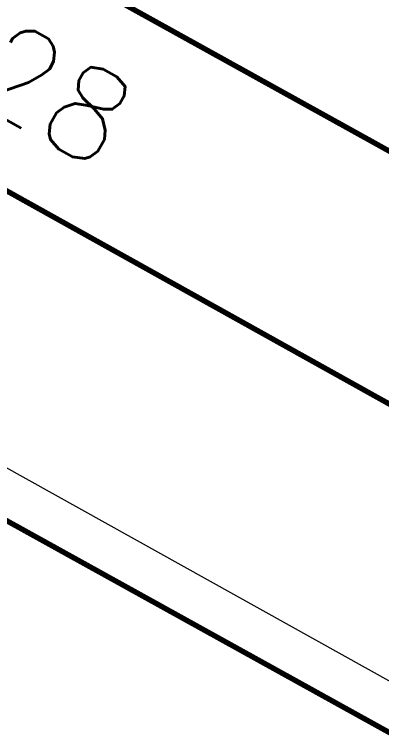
# Model space of a CAD drawing. Header units: inches. Extents: x 350994 to 353538, y 1581369 to 1583842.
# Drawn here: x 351581.71 to 351588.53, y 1583596.14 to 1583609.66 of the extents above; entities that cross this region are included whole.
import ezdxf
from ezdxf.enums import TextEntityAlignment as Align

# ---------------------------------------------------------------- set-up
doc = ezdxf.new("R2010")
doc.units = ezdxf.units.IN
doc.header["$MEASUREMENT"] = 0
doc.linetypes.add('1', pattern=[0])
for name, color, linetype in [('BOUNDARY', 5, 'Continuous'), ('BULDING', 5, '1'), ('EP TF', 5, 'Continuous'), ("ROAD'S", 1, '1')]:
    doc.layers.add(name, color=color, linetype=linetype)
doc.styles.add('ROMANS', font='ROMANS.shx')
doc.styles.get("Standard").update_dxf_attribs({"font": 'arial.ttf'})
doc.linetypes.add('SILT_FENCE', pattern='A,0.5,-0.2,["EP",Standard,S=0.1,R=0,X=-0.1,Y=-0.05],-0.2', length=0.9)

msp = doc.modelspace()

# ---------------------------------------------------------------- linework, layer by layer
at = {"layer": 'BOUNDARY', "lineweight": 5, "const_width": 0.1, "elevation": 90.66}
msp.add_lwpolyline([(351559.957, 1583623.042), (351592.493, 1583605.006), (351590.53, 1583601.385), (351557.998, 1583619.52), (351559.952, 1583623.044)], dxfattribs=at)
at = {"layer": 'EP TF', "color": 252, "linetype": 'SILT_FENCE', "lineweight": 5, "ltscale": 6, "elevation": 98.457}
msp.add_lwpolyline([(351496.869, 1583648.638), (351521.348, 1583634.682), (351540.579, 1583624.07), (351593.122, 1583594.788), (351678.043, 1583550.962), (351687.196, 1583579.437)], dxfattribs=at)
at = {"layer": "ROAD'S", "lineweight": 5, "const_width": 0.1}
msp.add_lwpolyline([(351502.838, 1583676.673), (351496.091, 1583648.9), (351496.922, 1583645.962), (351541.81, 1583622.269), (351541.81, 1583622.269), (351632.781, 1583571.878), (351679.959, 1583545.791), (351679.959, 1583545.791)], dxfattribs=at)

# ---------------------------------------------------------------- texts
at = {"layer": 'BULDING', "color": 0, "linetype": 'Continuous', "lineweight": 9, "style": 'ROMANS'}
msp.add_text('D6 - 25,26,27,28', height=1.7, rotation=330.8623, dxfattribs=at).set_placement((351574.511, 1583612.604, 90.66), align=Align.MIDDLE_CENTER)

doc.saveas('drawing.dxf')
